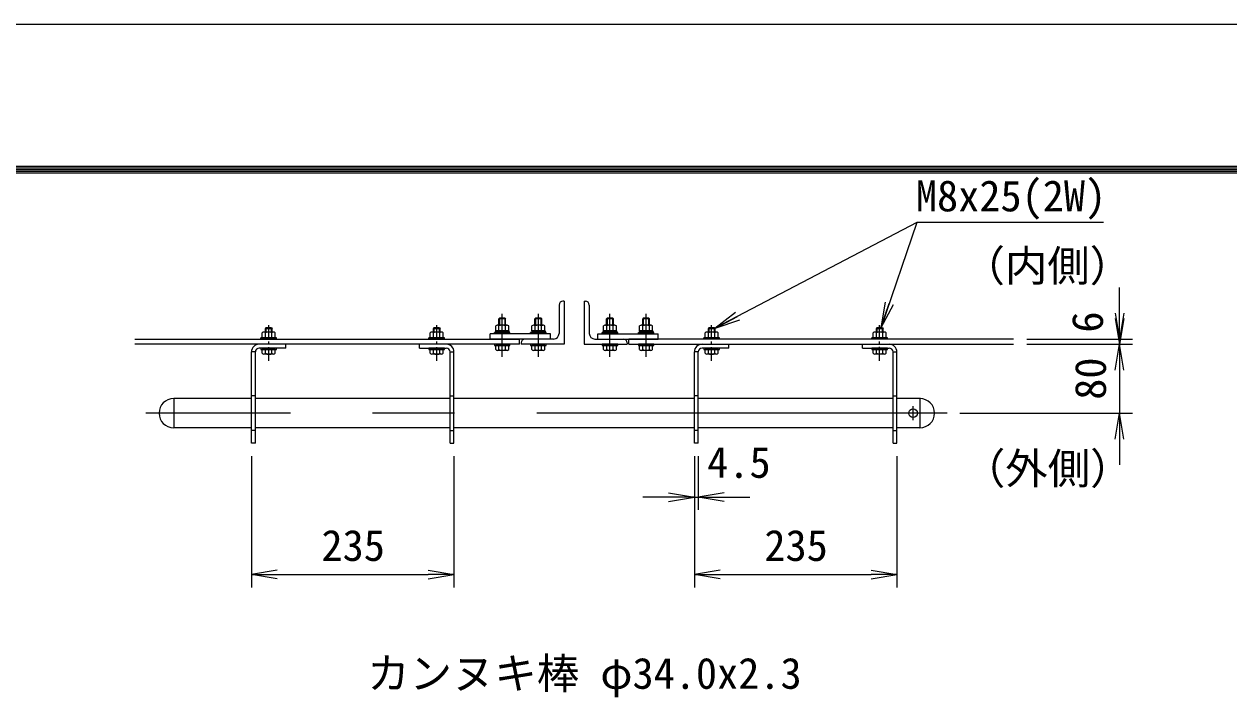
# Model space of a CAD drawing. Units: millimetres, scale not verified. Extents: x -6300 to 6300, y -4455 to 4455.
# Drawn here: x 1634 to 4430, y 2879 to 4455 of the extents above; entities that cross this region are included whole.
import ezdxf
from ezdxf.enums import TextEntityAlignment as Align

# ---------------------------------------------------------------- set-up
doc = ezdxf.new("R2010")
doc.units = ezdxf.units.MM
doc.header["$LTSCALE"] = 30
doc.linetypes.add('DASHED', pattern=[7.5, 6, -1.5])
doc.linetypes.add('USER1', pattern=[50.8, 31.75, -6.35, 6.35, -6.35])
for name, color, linetype, lineweight in [('0-0_D-STR1', 1, 'Continuous', 18), ('0-1_D-BMK', 2, 'USER1', 13), ('0-5_D-STR-DIM', 7, 'Continuous', 9), ('0-6_0', 7, 'Continuous', 9), ('0-7_D-STR3', 3, 'Continuous', 13), ('0-9_D-STR-TXT', 7, 'Continuous', 9), ('0-B_D-TTL', 7, 'Continuous', 9)]:
    doc.layers.add(name, color=color, linetype=linetype, lineweight=lineweight)
doc.styles.add('ＭＳ ゴシック', font='')
doc.styles.get('ＭＳ ゴシック').set_extended_font_data('MS Gothic')

# ---------------------------------------------------------------- blocks, each defined once
blk = doc.blocks.new('_Open')
at = {"layer": '0-6_0'}
blk.add_line((-30, 5), (0, 0), dxfattribs=at)
blk.add_lwpolyline([(-30, -5), (0, 0), (-30, 0)], dxfattribs=at)
blk = doc.blocks.new('カンヌキ受取付BN（M8）')
at = {"layer": '0-1_D-BMK'}
blk.add_line((0, -875.5), (0, 1704.5), dxfattribs=at)
at = {"layer": '0-7_D-STR3'}
for p, q in [((-450, 726), (-450, 1074)), ((346.7, 1116), (-346, 1116)), ((-195, 1404), (-240, 1344)), ((-225, 726), (-225, 1074)), ((-195, 1404), (-195, 1116)), ((195, 1404), (240, 1344)), ((225, 726), (225, 1074)), ((240, 1116), (240, 1344)), ((450, 726), (450, 1074)), ((540, 726), (-540, 726)), ((450, 726), (-450, 726)), ((540, 630), (540, 726)), ((-450, -361.2), (-450, -96)), ((450, -96), (-450, -96)), ((337.8, -426), (-337.8, -426)), ((-225.5, -361.2), (-225.5, -96)), ((225.5, -361.2), (225.5, -96)), ((450, -361.2), (450, -96))]:
    blk.add_line(p, q, dxfattribs=at)
for points in [[(240, 1344), (-240, 1344), (-240, 1116)], [(195, 1116), (195, 1404), (-195, 1404)], [(540, 630), (-540, 630), (-540, 726)]]:
    blk.add_lwpolyline(points, dxfattribs=at)
blk.add_lwpolyline([(-540, 0), (-540, -96), (540, -96), (540, 0)], close=True, dxfattribs=at)
for centre, radius, start, end in [((-337.5, 945.2), 171, 48.86505, 131.13495), ((0, 492.3), 623.7, 68.85295, 111.14705), ((337.5, 945.3), 170.9, 48.83491, 131.16509), ((-337.8, -296.4), 129.6, 210, 330), ((0, -1.3), 424.7, 237.93138, 302.06862), ((337.8, -296.4), 129.6, 210, 330)]:
    blk.add_arc(centre, radius, start, end, dxfattribs=at)

msp = doc.modelspace()

# ---------------------------------------------------------------- linework, layer by layer
at = {"layer": '0-0_D-STR1'}
for p, q in [((2887.81, 3811.82), (2884.81, 3811.82)), ((2933.81, 3811.82), (2933.81, 3711.82)), ((2933.81, 3811.82), (2936.81, 3811.82)), ((2875.81, 3802.82), (2875.81, 3736.82)), ((2945.81, 3802.82), (2945.81, 3736.82)), ((1890.81, 3723.82), (2783.81, 3723.82)), ((2715.81, 3723.82), (2715.81, 3735.82)), ((2855.81, 3723.82), (2715.81, 3723.82)), ((2783.81, 3711.82), (2783.81, 3723.82)), ((2862.81, 3723.82), (2796.81, 3723.82)), ((2958.81, 3723.82), (3024.81, 3723.82)), ((2965.81, 3723.82), (3105.81, 3723.82)), ((3930.81, 3723.82), (3037.81, 3723.82)), ((3037.81, 3711.82), (3037.81, 3723.82)), ((3105.81, 3723.82), (3105.81, 3735.82)), ((2783.81, 3711.82), (1890.81, 3711.82)), ((2787.81, 3714.82), (2787.81, 3711.82)), ((2933.81, 3711.82), (3033.81, 3711.82)), ((3033.81, 3714.82), (3033.81, 3711.82)), ((3037.81, 3711.82), (3930.81, 3711.82))]:
    msp.add_line(p, q, dxfattribs=at)
for points in [[(2887.81, 3811.82), (2887.81, 3711.82), (2787.81, 3711.82)], [(2855.81, 3723.82), (2855.81, 3735.82), (2715.81, 3735.82)], [(2965.81, 3723.82), (2965.81, 3735.82), (3105.81, 3735.82)]]:
    msp.add_lwpolyline(points, dxfattribs=at)
for centre, radius, start, end in [((2884.81, 3802.82), 9, 90, 180), ((2936.81, 3802.82), 9, 0, 90), ((2796.81, 3714.82), 9, 90, 180), ((2862.81, 3736.82), 13, 270, 0), ((2958.81, 3736.82), 13, 180, 270), ((3024.81, 3714.82), 9, 0, 90)]:
    msp.add_arc(centre, radius, start, end, dxfattribs=at)
at = {"layer": '0-1_D-BMK'}
for p, q in [((2743.81, 3682.64), (2743.81, 3782.64)), ((2827.81, 3682.64), (2827.81, 3782.64)), ((2993.81, 3682.64), (2993.81, 3782.64)), ((3077.81, 3682.64), (3077.81, 3782.64)), ((3776.31, 3551.82), (1916.31, 3551.82)), ((3697.31, 3535.53), (3697.31, 3567.97))]:
    msp.add_line(p, q, dxfattribs=at)
at = {"layer": '0-5_D-STR-DIM'}
for p, q in [((4176.77, 3783.82), (4176.77, 3843.82)), ((4176.77, 3771.82), (4176.77, 3831.82)), ((3961.81, 3723.82), (4206.77, 3723.82)), ((4176.77, 3711.82), (4176.77, 3723.82)), ((3961.81, 3711.82), (4206.77, 3711.82)), ((3961.81, 3711.82), (4206.77, 3711.82)), ((4176.77, 3711.82), (4176.77, 3551.82)), ((4176.77, 3651.82), (4176.77, 3591.82)), ((3806.31, 3551.82), (4206.77, 3551.82)), ((4176.77, 3491.82), (4176.77, 3431.82)), ((2161.81, 3451.82), (2161.81, 3147.04)), ((2631.81, 3451.82), (2631.81, 3147.04)), ((3189.81, 3451.82), (3189.81, 3327.04)), ((3189.81, 3451.82), (3189.81, 3147.04)), ((3198.81, 3451.82), (3198.81, 3327.04)), ((3659.81, 3451.82), (3659.81, 3147.04)), ((3129.81, 3357.04), (3069.81, 3357.04)), ((3189.81, 3357.04), (3198.81, 3357.04)), ((3258.81, 3357.04), (3318.81, 3357.04)), ((2221.81, 3177.04), (2571.81, 3177.04)), ((3249.81, 3177.04), (3599.81, 3177.04))]:
    msp.add_line(p, q, dxfattribs=at)
at = {"layer": '0-7_D-STR3'}
for p, q in [((2728.81, 3743.02), (2728.81, 3754.62)), ((2755.36, 3756.02), (2732.27, 3756.02)), ((2737.31, 3772.62), (2735.81, 3770.62)), ((2735.81, 3756.02), (2735.81, 3770.62)), ((2736.31, 3743.02), (2736.31, 3754.62)), ((2737.31, 3772.62), (2737.31, 3756.02)), ((2750.31, 3772.62), (2751.81, 3770.62)), ((2751.31, 3743.02), (2751.31, 3754.62)), ((2751.81, 3756.02), (2751.81, 3770.62)), ((2751.81, 3756.63), (2751.81, 3770.62)), ((2758.81, 3743.02), (2758.81, 3754.62)), ((2812.81, 3743.02), (2812.81, 3754.62)), ((2839.36, 3756.02), (2816.27, 3756.02)), ((2821.31, 3772.62), (2819.81, 3770.62)), ((2819.81, 3756.02), (2819.81, 3770.62)), ((2820.31, 3743.02), (2820.31, 3754.62)), ((2821.31, 3772.62), (2821.31, 3756.02)), ((2834.31, 3772.62), (2835.81, 3770.62)), ((2835.31, 3743.02), (2835.31, 3754.62)), ((2835.81, 3756.02), (2835.81, 3770.62)), ((2835.81, 3756.63), (2835.81, 3770.62)), ((2842.81, 3743.02), (2842.81, 3754.62)), ((2978.81, 3743.02), (2978.81, 3754.62)), ((3005.36, 3756.02), (2982.27, 3756.02)), ((2987.31, 3772.62), (2985.81, 3770.62)), ((2985.81, 3756.02), (2985.81, 3770.62)), ((2986.31, 3743.02), (2986.31, 3754.62)), ((2987.31, 3772.62), (2987.31, 3756.02)), ((3000.31, 3772.62), (3001.81, 3770.62)), ((3001.31, 3743.02), (3001.31, 3754.62)), ((3001.81, 3756.02), (3001.81, 3770.62)), ((3001.81, 3756.63), (3001.81, 3770.62)), ((3008.81, 3743.02), (3008.81, 3754.62)), ((3062.81, 3743.02), (3062.81, 3754.62)), ((3089.36, 3756.02), (3066.27, 3756.02)), ((3071.31, 3772.62), (3069.81, 3770.62)), ((3069.81, 3756.02), (3069.81, 3770.62)), ((3070.31, 3743.02), (3070.31, 3754.62)), ((3071.31, 3772.62), (3071.31, 3756.02)), ((3084.31, 3772.62), (3085.81, 3770.62)), ((3085.31, 3743.02), (3085.31, 3754.62)), ((3085.81, 3756.02), (3085.81, 3770.62)), ((3085.81, 3756.63), (3085.81, 3770.62)), ((3092.81, 3743.02), (3092.81, 3754.62)), ((2761.81, 3739.02), (2725.81, 3739.02)), ((2758.81, 3743.02), (2728.81, 3743.02)), ((2741.67, 3743.02), (2743.98, 3739.02)), ((2743.05, 3743.02), (2745.36, 3739.02)), ((2761.81, 3735.82), (2761.81, 3739.02)), ((2845.81, 3739.02), (2809.81, 3739.02)), ((2842.81, 3743.02), (2812.81, 3743.02)), ((2825.67, 3743.02), (2827.98, 3739.02)), ((2827.05, 3743.02), (2829.36, 3739.02)), ((2845.81, 3735.82), (2845.81, 3739.02)), ((3011.81, 3739.02), (2975.81, 3739.02)), ((3008.81, 3743.02), (2978.81, 3743.02)), ((2991.67, 3743.02), (2993.98, 3739.02)), ((2993.05, 3743.02), (2995.36, 3739.02)), ((3011.81, 3735.82), (3011.81, 3739.02)), ((3095.81, 3739.02), (3059.81, 3739.02)), ((3092.81, 3743.02), (3062.81, 3743.02)), ((3075.67, 3743.02), (3077.98, 3739.02)), ((3077.05, 3743.02), (3079.36, 3739.02)), ((3095.81, 3735.82), (3095.81, 3739.02)), ((2161.81, 3481.82), (2161.81, 3693.82)), ((2170.81, 3693.82), (2161.81, 3693.82)), ((2170.81, 3481.82), (2170.81, 3693.82)), ((2241.81, 3702.82), (2179.81, 3702.82)), ((2241.81, 3702.82), (2241.81, 3711.82)), ((2551.81, 3702.82), (2551.81, 3711.82)), ((2551.81, 3702.82), (2613.81, 3702.82)), ((2622.81, 3693.82), (2631.81, 3693.82)), ((2622.81, 3481.82), (2622.81, 3693.82)), ((2631.81, 3481.82), (2631.81, 3693.82)), ((2728.81, 3699.78), (2728.81, 3708.62)), ((2758.81, 3708.62), (2728.81, 3708.62)), ((2755.06, 3697.62), (2732.55, 3697.62)), ((2736.29, 3699.78), (2736.29, 3708.62)), ((2751.32, 3699.78), (2751.32, 3708.62)), ((2758.81, 3699.78), (2758.81, 3708.62)), ((2812.81, 3699.78), (2812.81, 3708.62)), ((2842.81, 3708.62), (2812.81, 3708.62)), ((2839.06, 3697.62), (2816.55, 3697.62)), ((2820.29, 3699.78), (2820.29, 3708.62)), ((2835.32, 3699.78), (2835.32, 3708.62)), ((2842.81, 3699.78), (2842.81, 3708.62)), ((2978.81, 3699.78), (2978.81, 3708.62)), ((3008.81, 3708.62), (2978.81, 3708.62)), ((3005.06, 3697.62), (2982.55, 3697.62)), ((2986.29, 3699.78), (2986.29, 3708.62)), ((3001.32, 3699.78), (3001.32, 3708.62)), ((3008.81, 3699.78), (3008.81, 3708.62)), ((3062.81, 3699.78), (3062.81, 3708.62)), ((3092.81, 3708.62), (3062.81, 3708.62)), ((3089.06, 3697.62), (3066.55, 3697.62)), ((3070.29, 3699.78), (3070.29, 3708.62)), ((3085.32, 3699.78), (3085.32, 3708.62)), ((3092.81, 3699.78), (3092.81, 3708.62)), ((3189.81, 3481.82), (3189.81, 3693.82)), ((3198.81, 3693.82), (3189.81, 3693.82)), ((3198.81, 3481.82), (3198.81, 3693.82)), ((3269.81, 3702.82), (3207.81, 3702.82)), ((3269.81, 3702.82), (3269.81, 3711.82)), ((3579.81, 3702.82), (3579.81, 3711.82)), ((3579.81, 3702.82), (3641.81, 3702.82)), ((3650.81, 3693.82), (3659.81, 3693.82)), ((3650.81, 3481.82), (3650.81, 3693.82)), ((3659.81, 3481.82), (3659.81, 3693.82)), ((1981.31, 3585.82), (1981.31, 3517.82)), ((2161.81, 3585.82), (1981.31, 3585.82)), ((2622.81, 3585.82), (2170.81, 3585.82)), ((3189.81, 3585.82), (2631.81, 3585.82)), ((3650.81, 3585.82), (3198.81, 3585.82)), ((3714.31, 3585.82), (3659.81, 3585.82)), ((3713.31, 3585.82), (3713.31, 3517.82)), ((2161.81, 3517.82), (1981.31, 3517.82)), ((2622.81, 3517.82), (2170.81, 3517.82)), ((3189.81, 3517.82), (2631.81, 3517.82)), ((3650.81, 3517.82), (3198.81, 3517.82)), ((3714.31, 3517.82), (3659.81, 3517.82)), ((2170.81, 3481.82), (2161.81, 3481.82)), ((2622.81, 3481.82), (2631.81, 3481.82)), ((3198.81, 3481.82), (3189.81, 3481.82)), ((3650.81, 3481.82), (3659.81, 3481.82))]:
    msp.add_line(p, q, dxfattribs=at)
at = {"layer": '0-7_D-STR3', "linetype": 'DASHED'}
for p, q in [((2170.81, 3591.82), (2161.81, 3591.82)), ((2622.81, 3591.82), (2631.81, 3591.82)), ((3198.81, 3591.82), (3189.81, 3591.82)), ((3650.81, 3591.82), (3659.81, 3591.82)), ((2170.81, 3511.82), (2161.81, 3511.82)), ((2622.81, 3511.82), (2631.81, 3511.82)), ((3198.81, 3511.82), (3189.81, 3511.82)), ((3650.81, 3511.82), (3659.81, 3511.82))]:
    msp.add_line(p, q, dxfattribs=at)
at = {"layer": '0-7_D-STR3'}
for points in [[(2751.81, 3770.62), (2735.81, 3770.62), (2735.81, 3756.02)], [(2750.31, 3756.02), (2750.31, 3772.62), (2737.31, 3772.62)], [(2835.81, 3770.62), (2819.81, 3770.62), (2819.81, 3756.02)], [(2834.31, 3756.02), (2834.31, 3772.62), (2821.31, 3772.62)], [(3001.81, 3770.62), (2985.81, 3770.62), (2985.81, 3756.02)], [(3000.31, 3756.02), (3000.31, 3772.62), (2987.31, 3772.62)], [(3085.81, 3770.62), (3069.81, 3770.62), (3069.81, 3756.02)], [(3084.31, 3756.02), (3084.31, 3772.62), (3071.31, 3772.62)], [(2761.81, 3735.82), (2725.81, 3735.82), (2725.81, 3739.02)], [(2728.41, 3743.02), (2759.21, 3743.02), (2759.21, 3739.02)], [(2728.41, 3743.02), (2728.41, 3739.02), (2759.21, 3739.02)], [(2845.81, 3735.82), (2809.81, 3735.82), (2809.81, 3739.02)], [(2812.41, 3743.02), (2843.21, 3743.02), (2843.21, 3739.02)], [(2812.41, 3743.02), (2812.41, 3739.02), (2843.21, 3739.02)], [(3011.81, 3735.82), (2975.81, 3735.82), (2975.81, 3739.02)], [(2978.41, 3743.02), (3009.21, 3743.02), (3009.21, 3739.02)], [(2978.41, 3743.02), (2978.41, 3739.02), (3009.21, 3739.02)], [(3095.81, 3735.82), (3059.81, 3735.82), (3059.81, 3739.02)], [(3062.41, 3743.02), (3093.21, 3743.02), (3093.21, 3739.02)], [(3062.41, 3743.02), (3062.41, 3739.02), (3093.21, 3739.02)]]:
    msp.add_lwpolyline(points, dxfattribs=at)
for points in [[(2725.81, 3711.82), (2725.81, 3708.62), (2761.81, 3708.62), (2761.81, 3711.82)], [(2809.81, 3711.82), (2809.81, 3708.62), (2845.81, 3708.62), (2845.81, 3711.82)], [(2975.81, 3711.82), (2975.81, 3708.62), (3011.81, 3708.62), (3011.81, 3711.82)], [(3059.81, 3711.82), (3059.81, 3708.62), (3095.81, 3708.62), (3095.81, 3711.82)]]:
    msp.add_lwpolyline(points, close=True, dxfattribs=at)
msp.add_circle((3697.31, 3551.82), 10, dxfattribs=at)
for centre, radius, start, end in [((2732.56, 3750.33), 5.7, 48.86505, 131.13495), ((2743.81, 3735.24), 20.79, 68.85295, 111.14705), ((2755.06, 3750.34), 5.7, 48.83491, 131.16509), ((2816.56, 3750.33), 5.7, 48.86505, 131.13495), ((2827.81, 3735.24), 20.79, 68.85295, 111.14705), ((2839.06, 3750.34), 5.7, 48.83491, 131.16509), ((2982.56, 3750.33), 5.7, 48.86505, 131.13495), ((2993.81, 3735.24), 20.79, 68.85295, 111.14705), ((3005.06, 3750.34), 5.7, 48.83491, 131.16509), ((3066.56, 3750.33), 5.7, 48.86505, 131.13495), ((3077.81, 3735.24), 20.79, 68.85295, 111.14705), ((3089.06, 3750.34), 5.7, 48.83491, 131.16509), ((2179.81, 3693.82), 18, 90, 180), ((2179.81, 3693.82), 9, 90, 180), ((2613.81, 3693.82), 18, 0, 90), ((2613.81, 3693.82), 9, 0, 90), ((2732.55, 3701.94), 4.32, 210, 330), ((2743.81, 3711.78), 14.16, 237.93138, 302.06862), ((2755.06, 3701.94), 4.32, 210, 330), ((2816.55, 3701.94), 4.32, 210, 330), ((2827.81, 3711.78), 14.16, 237.93138, 302.06862), ((2839.06, 3701.94), 4.32, 210, 330), ((2982.55, 3701.94), 4.32, 210, 330), ((2993.81, 3711.78), 14.16, 237.93138, 302.06862), ((3005.06, 3701.94), 4.32, 210, 330), ((3066.55, 3701.94), 4.32, 210, 330), ((3077.81, 3711.78), 14.16, 237.93138, 302.06862), ((3089.06, 3701.94), 4.32, 210, 330), ((3207.81, 3693.82), 18, 90, 180), ((3207.81, 3693.82), 9, 90, 180), ((3641.81, 3693.82), 18, 0, 90), ((3641.81, 3693.82), 9, 0, 90), ((1981.31, 3551.82), 34, 90, 270), ((3713.31, 3551.82), 34, 270, 90)]:
    msp.add_arc(centre, radius, start, end, dxfattribs=at)
at = {"layer": '0-9_D-STR-TXT'}
msp.add_line((3706.36, 3994.14), (3238.83, 3749.55), dxfattribs=at)
msp.add_lwpolyline([(4139.17, 3994.14), (3706.36, 3994.14), (3623.16, 3751.56)], dxfattribs=at)
at = {"layer": '0-B_D-TTL', "color": 2, "lineweight": 18}
msp.add_lwpolyline([(-6300, 4455), (6300, 4455), (6300, -4455), (-6300, -4455)], close=True, dxfattribs=at)
at = {"layer": '0-B_D-TTL'}
for points in [[(-5895, 4125), (5895, 4125), (5895, -4125), (-5895, -4125)], [(-5891.25, 4121.25), (5891.25, 4121.25), (5891.25, -4121.25), (-5891.25, -4121.25)], [(-5887.5, 4117.5), (5887.5, 4117.5), (5887.5, -4117.5), (-5887.5, -4117.5)], [(-5883.75, 4113.75), (5883.75, 4113.75), (5883.75, -4113.75), (-5883.75, -4113.75)], [(-5880, 4110), (5880, 4110), (5880, -4110), (-5880, -4110)]]:
    msp.add_lwpolyline(points, close=True, dxfattribs=at)

# ---------------------------------------------------------------- block references
at = {"layer": '0-5_D-STR-DIM', "xscale": 2, "yscale": 2}
for p, rotation in [((4176.77, 3723.82), 270), ((4176.77, 3711.82), 270), ((4176.77, 3711.82), 90), ((4176.77, 3551.82), 90), ((3198.81, 3357.04), 180), ((2161.81, 3177.04), 180), ((3189.81, 3177.04), 180)]:
    msp.add_blockref('_Open', p, dxfattribs=dict(at, rotation=rotation))
at = {"layer": '0-5_D-STR-DIM'}
for name, p, xscale, yscale in [('カンヌキ受取付BN（M8）', (2201.81, 3702.82), 0.03333333, 0.03333333), ('カンヌキ受取付BN（M8）', (2591.81, 3702.82), 0.03333333, 0.03333333), ('カンヌキ受取付BN（M8）', (3229.81, 3702.82), 0.03333333, 0.03333333), ('カンヌキ受取付BN（M8）', (3619.81, 3702.87), 0.03333333, 0.03333333), ('_Open', (3189.81, 3357.04), 2, 2), ('_Open', (2631.81, 3177.04), 2, 2), ('_Open', (3659.81, 3177.04), 2, 2)]:
    msp.add_blockref(name, p, dxfattribs=dict(at, xscale=xscale, yscale=yscale))
at = {"layer": '0-9_D-STR-TXT', "xscale": 2, "yscale": 2}
for p, rotation in [((3622.51, 3749.67), 251.06828), ((3237.06, 3748.62), 207.61618)]:
    msp.add_blockref('_Open', p, dxfattribs=dict(at, rotation=rotation))

# ---------------------------------------------------------------- texts
at = {"layer": '0-5_D-STR-DIM', "style": 'ＭＳ ゴシック'}
for s, p in [('6', (4159.78, 3738.76)), ('80', (4166.65, 3582.89))]:
    msp.add_text(s, height=72.14, rotation=90, dxfattribs=at).set_placement(p, align=Align.BOTTOM_LEFT)
for s, p in [('4.5', (3219.6, 3380.06)), ('235', (2324.28, 3187.16)), ('235', (3352.28, 3187.16))]:
    msp.add_text(s, height=72.14, dxfattribs=at).set_placement(p, align=Align.BOTTOM_LEFT)
at = {"layer": '0-9_D-STR-TXT', "style": 'ＭＳ ゴシック'}
for s, p in [('M8x25(2W)', (3703.92, 3998.64)), ('（内側）', (3812.18, 3836.19)), ('（外側）', (3813.11, 3365.65)), ('カンヌキ棒 φ34.0x2.3', (2430.49, 2890.29))]:
    msp.add_text(s, height=72.14, dxfattribs=at).set_placement(p, align=Align.BOTTOM_LEFT)

doc.saveas('drawing.dxf')
